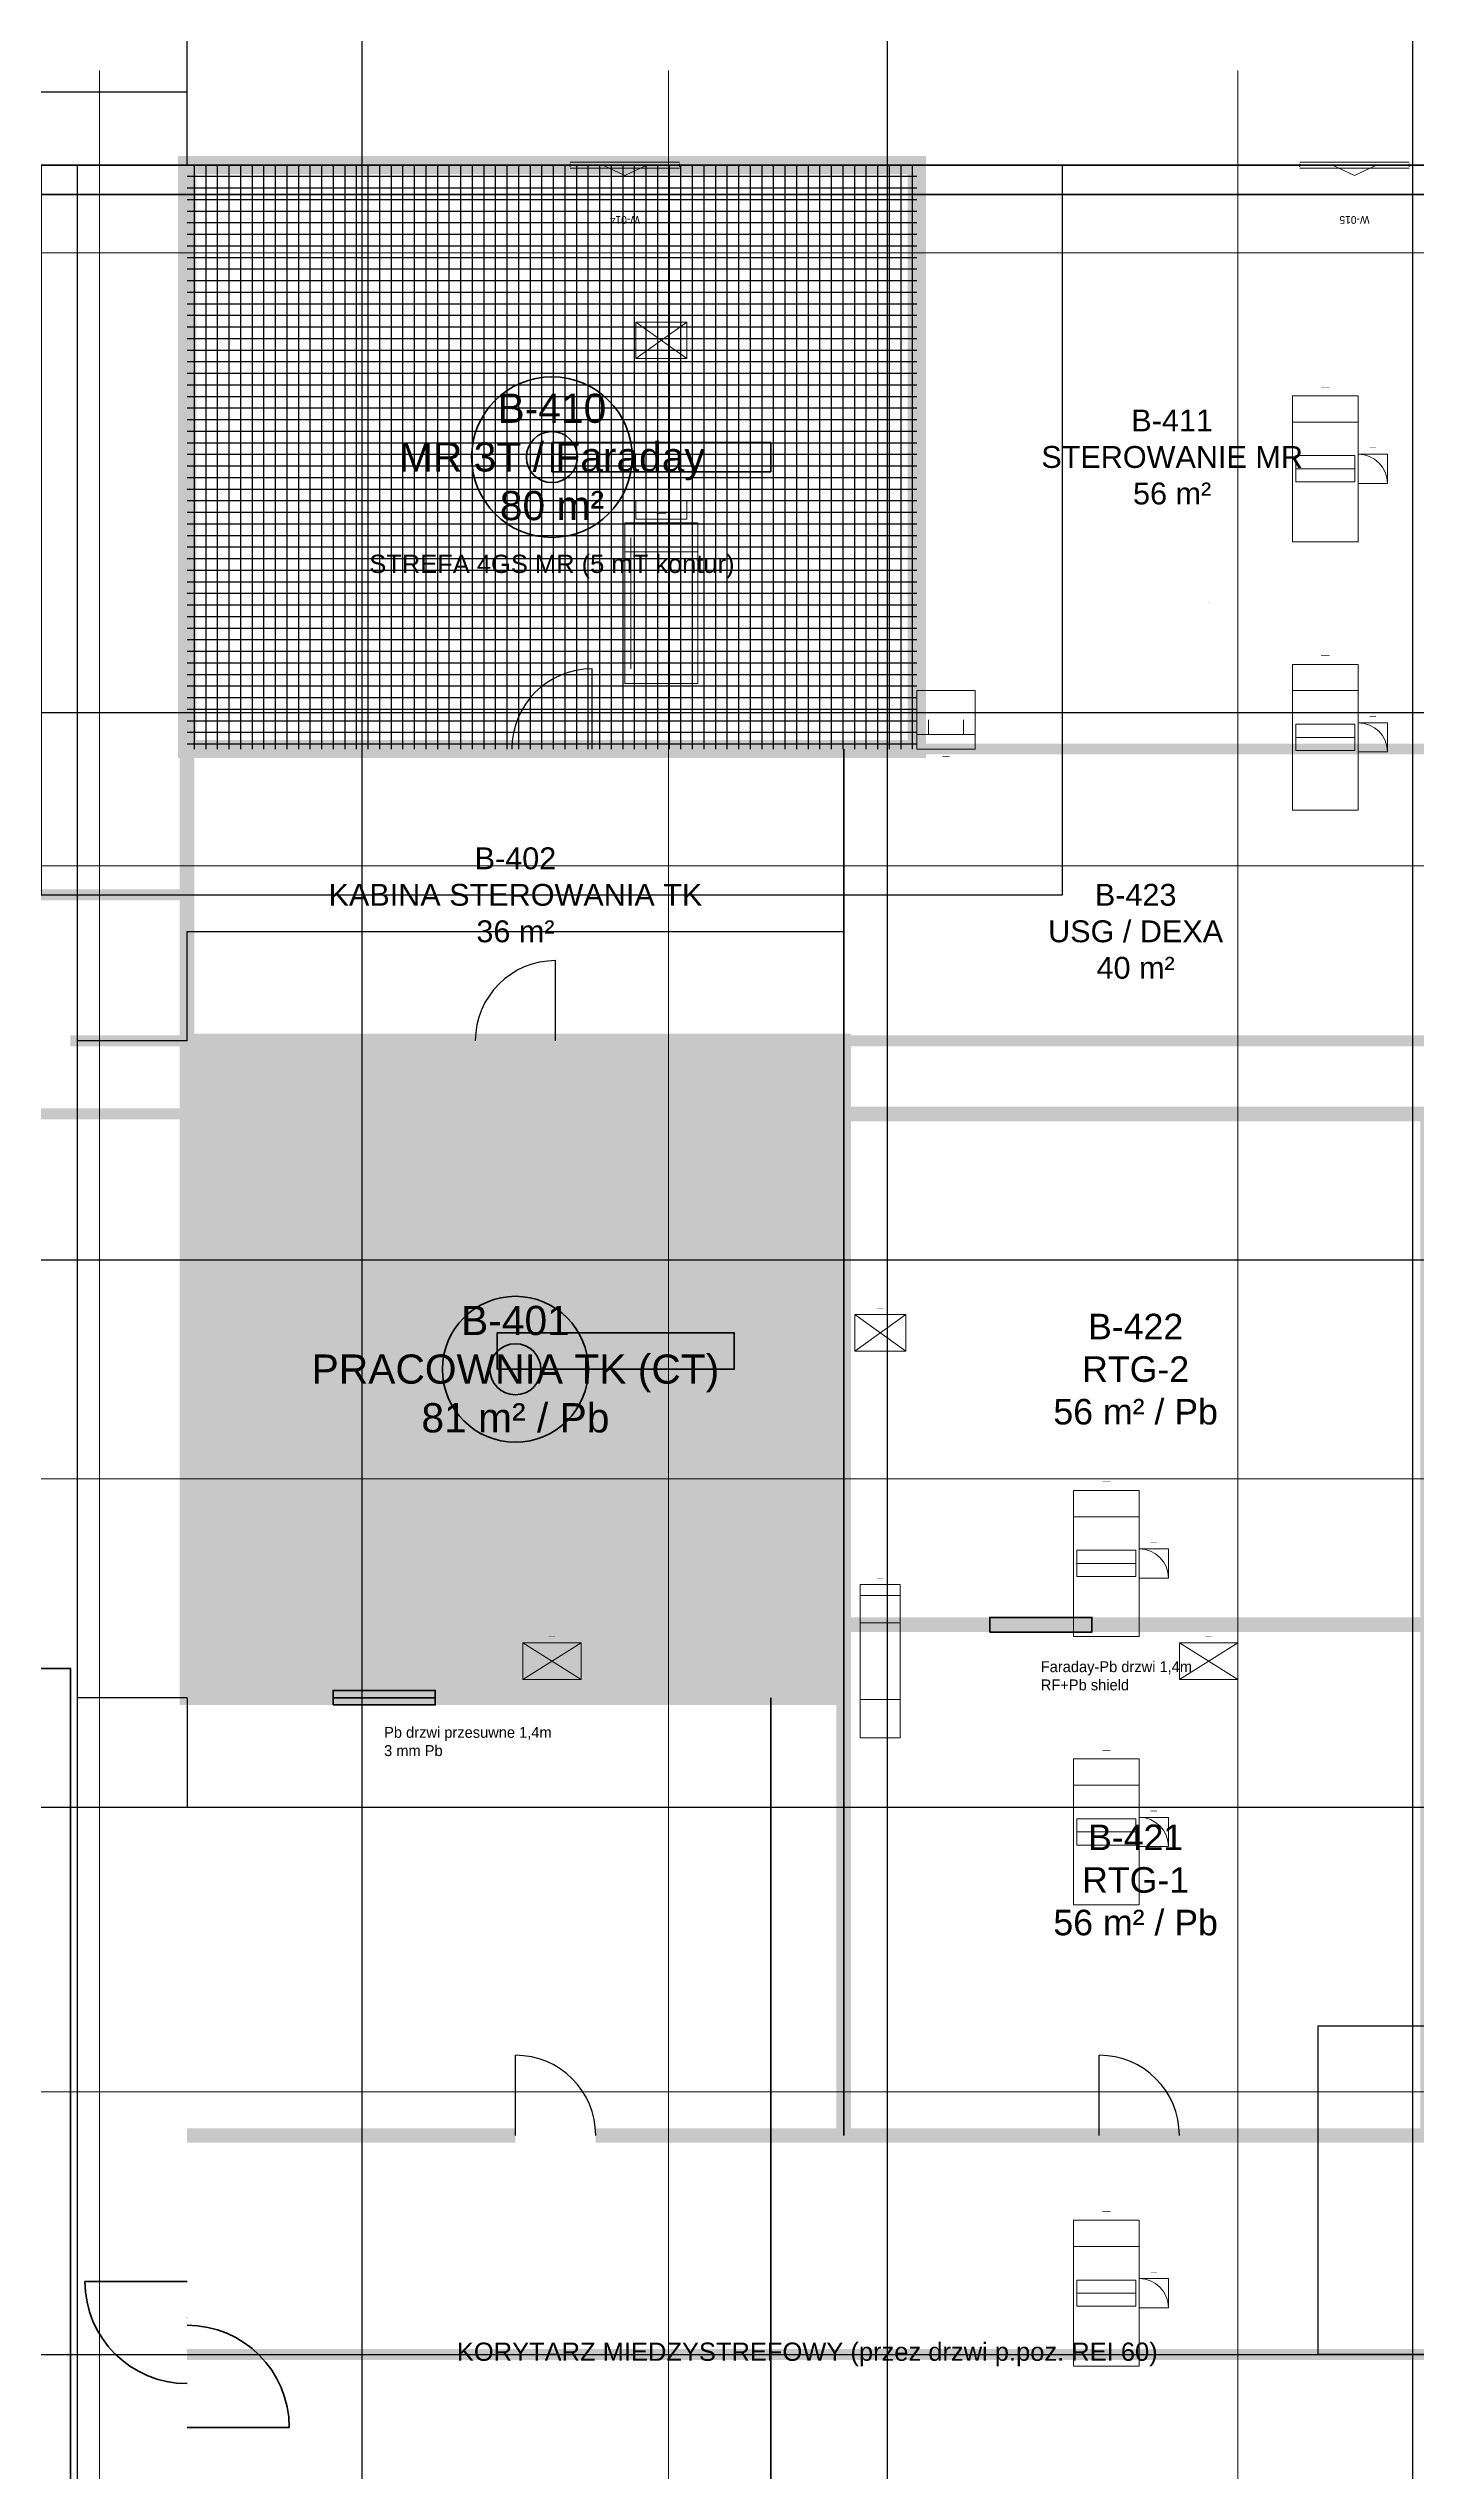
# Model space of a CAD drawing. Header units: millimetres. Extents: x -11504 to 113900, y -43664 to 79100.
# Drawn here: x 46100 to 64850, y 28396 to 61600 of the extents above; entities that cross this region are included whole.
import ezdxf
from ezdxf.enums import TextEntityAlignment as Align

# ---------------------------------------------------------------- set-up
doc = ezdxf.new("R2010")
doc.units = ezdxf.units.MM
doc.layers.add('A-ANNO-DIMS', color=7, linetype='Continuous', lineweight=18, true_color=0xffffff)
for name, color, linetype, lineweight in [('A-ANNO-NOTE', 7, 'Continuous', 25), ('A-ANNO-TEXT', 7, 'Continuous', 25), ('A-AREA-IDEN', 7, 'Continuous', 25), ('A-AREA-MR-4GS', 1, 'Continuous', 25), ('A-DOOR', 30, 'Continuous', 25), ('A-DOOR-FIRE', 1, 'Continuous', 35), ('A-EQPM-MED', 190, 'Continuous', 35), ('A-GLAZ', 4, 'Continuous', 25), ('A-WALL-EXT', 5, 'Continuous', 50), ('A-WALL-FARA', 210, 'Continuous', 50), ('A-WALL-FIRE', 11, 'Continuous', 50), ('A-WALL-INT', 2, 'Continuous', 35), ('A-WALL-LEAD', 1, 'Continuous', 50), ('S-GRID', 8, 'Continuous', 18)]:
    doc.layers.add(name, color=color, linetype=linetype, lineweight=lineweight)
for name, color, linetype in [('A-DETL-SECT', 7, 'Continuous'), ('A-FURN-BED', 7, 'Continuous'), ('A-FURN-CBT', 7, 'Continuous'), ('A-FURN-CHR', 7, 'Continuous'), ('A-GRID', 7, 'Continuous'), ('A-WALL-FARA-HATCH', 7, 'Continuous'), ('A-WALL-LEAD-HATCH', 7, 'Continuous')]:
    doc.layers.add(name, color=color, linetype=linetype)
doc.styles.add('HTXT-2.5', font='arial.ttf', dxfattribs={"height": 2.5})
doc.styles.add('HTXT-3.5', font='arial.ttf', dxfattribs={"height": 3.5})
doc.styles.add('HTXT-5', font='arial.ttf', dxfattribs={"height": 5})
doc.styles.add('HTXT-7', font='arial.ttf', dxfattribs={"height": 7})
doc.dimstyles.new('ARCH-ISO', dxfattribs={"dimscale": 100, "dimtxt": 2.5, "dimasz": 2.5, "dimexe": 1.25, "dimexo": 0.625, "dimtad": 1, "dimdec": 0, "dimrnd": 1, "dimdsep": 46, "dimtxsty": 'Standard', "dimcen": 0.09, "dimadec": 0, "dimazin": 0, "dimtfac": 1, "dimtdec": 4, "dimtofl": 0, "dimtmove": 0, "dimatfit": 3, "dimfxl": 1, "dimtolj": 1, "dimtzin": 0, "dimarcsym": 0})
doc.dimstyles.new('ISO-25', dxfattribs={"dimtxt": 2.5, "dimasz": 2.5, "dimexe": 1.25, "dimexo": 0.625, "dimtad": 1, "dimtxsty": 'Standard', "dimcen": 2.5, "dimadec": 0, "dimazin": 0, "dimtfac": 1, "dimtmove": 0, "dimatfit": 3, "dimfxl": 1, "dimarcsym": 0})

# ---------------------------------------------------------------- blocks, each defined once
blk = doc.blocks.new('*D14')
at = {"layer": 'A-ANNO-DIMS', "color": 0, "lineweight": -2, "transparency": 16777216}
for p, q in [((30000, 60001), (30000, 68501)), ((30002, 68500), (47998, 68500)), ((48000, 60001), (48000, 68501))]:
    blk.add_line(p, q, dxfattribs=at)
at = {"layer": 'A-ANNO-DIMS', "color": 0, "transparency": 16777216}
for points in [[(30002, 68500), (30002, 68500), (30000, 68500)], [(47998, 68500), (47998, 68500), (48000, 68500)]]:
    blk.add_solid(points, dxfattribs=at)
at = {"layer": 'Defpoints', "color": 0, "transparency": 16777216}
for p in [(48000, 68500), (30000, 60000), (48000, 60000)]:
    blk.add_point(p, dxfattribs=at)
at = {"layer": 'A-ANNO-DIMS', "color": 0, "transparency": 16777216, "insert": (39000, 68502), "char_height": 2.5, "attachment_point": 5}
blk.add_mtext('18000', dxfattribs=at)
blk = doc.blocks.new('*D15')
at = {"layer": 'A-ANNO-DIMS', "color": 0, "lineweight": -2, "transparency": 16777216}
for p, q in [((48000, 60001), (48000, 68501)), ((48002, 68500), (64998, 68500)), ((65000, 60001), (65000, 68501))]:
    blk.add_line(p, q, dxfattribs=at)
at = {"layer": 'A-ANNO-DIMS', "color": 0, "transparency": 16777216}
for points in [[(48002, 68500), (48002, 68500), (48000, 68500)], [(64998, 68500), (64998, 68500), (65000, 68500)]]:
    blk.add_solid(points, dxfattribs=at)
at = {"layer": 'Defpoints', "color": 0, "transparency": 16777216}
for p in [(65000, 68500), (48000, 60000), (65000, 60000)]:
    blk.add_point(p, dxfattribs=at)
at = {"layer": 'A-ANNO-DIMS', "color": 0, "transparency": 16777216, "insert": (56500, 68502), "char_height": 2.5, "attachment_point": 5}
blk.add_mtext('17000', dxfattribs=at)
blk = doc.blocks.new('*D20')
at = {"layer": 'A-ANNO-DIMS', "color": 0, "lineweight": -2, "transparency": 16777216}
for p, q in [((47999, 60000), (46499, 60000)), ((46500, 2), (46500, 59998)), ((47999, 0), (46499, 0))]:
    blk.add_line(p, q, dxfattribs=at)
at = {"layer": 'A-ANNO-DIMS', "color": 0, "transparency": 16777216}
for points in [[(46500, 59998), (46500, 59998), (46500, 60000)], [(46500, 2), (46500, 2), (46500, 0)]]:
    blk.add_solid(points, dxfattribs=at)
at = {"layer": 'Defpoints', "color": 0, "transparency": 16777216}
for p in [(46500, 60000), (48000, 60000), (48000, 0)]:
    blk.add_point(p, dxfattribs=at)
at = {"layer": 'A-ANNO-DIMS', "color": 0, "transparency": 16777216, "insert": (46498, 30000), "char_height": 2.5, "attachment_point": 5, "rotation": 90}
blk.add_mtext('FIRE WALL REI 60 = 60000', dxfattribs=at)
blk = doc.blocks.new('*D21')
at = {"layer": 'A-ANNO-DIMS', "color": 0, "lineweight": -2, "transparency": 16777216}
for p, q in [((48000, 38999), (48000, 37499)), ((57000, 38999), (57000, 37499)), ((48002, 37500), (56998, 37500))]:
    blk.add_line(p, q, dxfattribs=at)
at = {"layer": 'A-ANNO-DIMS', "color": 0, "transparency": 16777216}
for points in [[(48002, 37500), (48002, 37500), (48000, 37500)], [(56998, 37500), (56998, 37500), (57000, 37500)]]:
    blk.add_solid(points, dxfattribs=at)
at = {"layer": 'Defpoints', "color": 0, "transparency": 16777216}
for p in [(48000, 39000), (57000, 39000), (57000, 37500)]:
    blk.add_point(p, dxfattribs=at)
at = {"layer": 'A-ANNO-DIMS', "color": 0, "transparency": 16777216, "insert": (52500, 37502), "char_height": 2.5, "attachment_point": 5}
blk.add_mtext('OR-1 9000', dxfattribs=at)
blk = doc.blocks.new('*D22')
at = {"layer": 'A-ANNO-DIMS', "color": 0, "lineweight": -2, "transparency": 16777216}
for p, q in [((47999, 48000), (46499, 48000)), ((46500, 39003), (46500, 47998)), ((47999, 39000), (46499, 39000))]:
    blk.add_line(p, q, dxfattribs=at)
at = {"layer": 'A-ANNO-DIMS', "color": 0, "transparency": 16777216}
for points in [[(46500, 47998), (46500, 47998), (46500, 48000)], [(46500, 39003), (46500, 39003), (46500, 39000)]]:
    blk.add_solid(points, dxfattribs=at)
at = {"layer": 'Defpoints', "color": 0, "transparency": 16777216}
for p in [(46500, 48000), (48000, 48000), (48000, 39000)]:
    blk.add_point(p, dxfattribs=at)
at = {"layer": 'A-ANNO-DIMS', "color": 0, "transparency": 16777216, "insert": (46498, 43500), "char_height": 2.5, "attachment_point": 5, "rotation": 90}
blk.add_mtext('OR-1 9000', dxfattribs=at)
blk = doc.blocks.new('*D24')
at = {"layer": 'A-ANNO-DIMS', "color": 0, "lineweight": -2, "transparency": 16777216}
for p, q in [((64999, 34500), (63499, 34500)), ((63500, 30003), (63500, 34498)), ((64999, 30000), (63499, 30000))]:
    blk.add_line(p, q, dxfattribs=at)
at = {"layer": 'A-ANNO-DIMS', "color": 0, "transparency": 16777216}
for points in [[(63500, 34498), (63500, 34498), (63500, 34500)], [(63500, 30003), (63500, 30003), (63500, 30000)]]:
    blk.add_solid(points, dxfattribs=at)
at = {"layer": 'Defpoints', "color": 0, "transparency": 16777216}
for p in [(63500, 34500), (65000, 34500), (65000, 30000)]:
    blk.add_point(p, dxfattribs=at)
at = {"layer": 'A-ANNO-DIMS', "color": 0, "transparency": 16777216, "insert": (63498, 32250), "char_height": 2.5, "attachment_point": 5, "rotation": 90}
blk.add_mtext('B=4500', dxfattribs=at)
blk = doc.blocks.new('*D27')
at = {"layer": 'A-ANNO-DIMS', "color": 0, "lineweight": -2, "transparency": 16777216}
for p, q in [((48000, 48001), (48000, 49501)), ((48002, 49500), (56998, 49500)), ((57000, 48001), (57000, 49501))]:
    blk.add_line(p, q, dxfattribs=at)
at = {"layer": 'A-ANNO-DIMS', "color": 0, "transparency": 16777216}
for points in [[(48002, 49500), (48002, 49500), (48000, 49500)], [(56998, 49500), (56998, 49500), (57000, 49500)]]:
    blk.add_solid(points, dxfattribs=at)
at = {"layer": 'Defpoints', "color": 0, "transparency": 16777216}
for p in [(57000, 49500), (48000, 48000), (57000, 48000)]:
    blk.add_point(p, dxfattribs=at)
at = {"layer": 'A-ANNO-DIMS', "color": 0, "transparency": 16777216, "insert": (52500, 49502), "char_height": 2.5, "attachment_point": 5}
blk.add_mtext('MR L=9000 (4GS+Faraday)', dxfattribs=at)
blk = doc.blocks.new('*D28')
at = {"layer": 'A-ANNO-DIMS', "color": 0, "lineweight": -2, "transparency": 16777216}
for p, q in [((47999, 61000), (44499, 61000)), ((44500, -998), (44500, 60998)), ((47999, -1000), (44499, -1000))]:
    blk.add_line(p, q, dxfattribs=at)
at = {"layer": 'A-ANNO-DIMS', "color": 0, "transparency": 16777216}
for points in [[(44500, 60998), (44500, 60998), (44500, 61000)], [(44500, -998), (44500, -998), (44500, -1000)]]:
    blk.add_solid(points, dxfattribs=at)
at = {"layer": 'Defpoints', "color": 0, "transparency": 16777216}
for p in [(44500, 61000), (48000, 61000), (48000, -1000)]:
    blk.add_point(p, dxfattribs=at)
at = {"layer": 'A-ANNO-DIMS', "color": 0, "transparency": 16777216, "insert": (44498, 30000), "char_height": 2.5, "attachment_point": 5, "rotation": 90}
blk.add_mtext('62000', dxfattribs=at)
blk = doc.blocks.new('*D54')
at = {"layer": 'A-ANNO-DIMS', "color": 0, "lineweight": -2, "transparency": 16777216}
for p, q in [((0, 60062), (0, 63125)), ((50400, 60062), (50400, 63125)), ((250, 63000), (50150, 63000))]:
    blk.add_line(p, q, dxfattribs=at)
at = {"layer": 'A-ANNO-DIMS', "color": 0, "transparency": 16777216}
for points in [[(250, 63042), (250, 62958), (0, 63000)], [(50150, 63042), (50150, 62958), (50400, 63000)]]:
    blk.add_solid(points, dxfattribs=at)
at = {"layer": 'Defpoints', "color": 0, "transparency": 16777216}
for p in [(50400, 63000), (0, 60000), (50400, 60000)]:
    blk.add_point(p, dxfattribs=at)
at = {"layer": 'A-ANNO-DIMS', "color": 0, "transparency": 16777216, "insert": (25200, 63188), "char_height": 250, "attachment_point": 5}
blk.add_mtext('\\A1;50400', dxfattribs=at)
blk = doc.blocks.new('*D55')
at = {"layer": 'A-ANNO-DIMS', "color": 0, "lineweight": -2, "transparency": 16777216}
for p, q in [((0, 60062), (0, 63125)), ((57600, 60062), (57600, 63125)), ((250, 63000), (57350, 63000))]:
    blk.add_line(p, q, dxfattribs=at)
at = {"layer": 'A-ANNO-DIMS', "color": 0, "transparency": 16777216}
for points in [[(250, 63042), (250, 62958), (0, 63000)], [(57350, 63042), (57350, 62958), (57600, 63000)]]:
    blk.add_solid(points, dxfattribs=at)
at = {"layer": 'Defpoints', "color": 0, "transparency": 16777216}
for p in [(57600, 63000), (0, 60000), (57600, 60000)]:
    blk.add_point(p, dxfattribs=at)
at = {"layer": 'A-ANNO-DIMS', "color": 0, "transparency": 16777216, "insert": (28800, 63188), "char_height": 250, "attachment_point": 5}
blk.add_mtext('\\A1;57600', dxfattribs=at)
blk = doc.blocks.new('*D56')
at = {"layer": 'A-ANNO-DIMS', "color": 0, "lineweight": -2, "transparency": 16777216}
for p, q in [((0, 60062), (0, 63125)), ((64800, 60062), (64800, 63125)), ((250, 63000), (64550, 63000))]:
    blk.add_line(p, q, dxfattribs=at)
at = {"layer": 'A-ANNO-DIMS', "color": 0, "transparency": 16777216}
for points in [[(250, 63042), (250, 62958), (0, 63000)], [(64550, 63042), (64550, 62958), (64800, 63000)]]:
    blk.add_solid(points, dxfattribs=at)
at = {"layer": 'Defpoints', "color": 0, "transparency": 16777216}
for p in [(64800, 63000), (0, 60000), (64800, 60000)]:
    blk.add_point(p, dxfattribs=at)
at = {"layer": 'A-ANNO-DIMS', "color": 0, "transparency": 16777216, "insert": (32400, 63188), "char_height": 250, "attachment_point": 5}
blk.add_mtext('\\A1;64800', dxfattribs=at)
blk = doc.blocks.new('*D57')
at = {"layer": 'A-ANNO-DIMS', "color": 0, "lineweight": -2, "transparency": 16777216}
for p, q in [((0, 60062), (0, 63125)), ((72000, 60062), (72000, 63125)), ((250, 63000), (71750, 63000))]:
    blk.add_line(p, q, dxfattribs=at)
at = {"layer": 'A-ANNO-DIMS', "color": 0, "transparency": 16777216}
for points in [[(250, 63042), (250, 62958), (0, 63000)], [(71750, 63042), (71750, 62958), (72000, 63000)]]:
    blk.add_solid(points, dxfattribs=at)
at = {"layer": 'Defpoints', "color": 0, "transparency": 16777216}
for p in [(72000, 63000), (0, 60000), (72000, 60000)]:
    blk.add_point(p, dxfattribs=at)
at = {"layer": 'A-ANNO-DIMS', "color": 0, "transparency": 16777216, "insert": (36000, 63188), "char_height": 250, "attachment_point": 5}
blk.add_mtext('\\A1;72000', dxfattribs=at)
blk = doc.blocks.new('*D58')
at = {"layer": 'A-ANNO-DIMS', "color": 0, "lineweight": -2, "transparency": 16777216}
for p, q in [((0, 60062), (0, 63125)), ((80000, 60062), (80000, 63125)), ((250, 63000), (79750, 63000))]:
    blk.add_line(p, q, dxfattribs=at)
at = {"layer": 'A-ANNO-DIMS', "color": 0, "transparency": 16777216}
for points in [[(250, 63042), (250, 62958), (0, 63000)], [(79750, 63042), (79750, 62958), (80000, 63000)]]:
    blk.add_solid(points, dxfattribs=at)
at = {"layer": 'Defpoints', "color": 0, "transparency": 16777216}
for p in [(80000, 63000), (0, 60000), (80000, 60000)]:
    blk.add_point(p, dxfattribs=at)
at = {"layer": 'A-ANNO-DIMS', "color": 0, "transparency": 16777216, "insert": (40000, 63188), "char_height": 250, "attachment_point": 5}
blk.add_mtext('\\A1;80000', dxfattribs=at)
blk = doc.blocks.new('WIN-CASE-1500-1500')
at = {"layer": 'A-ANNO-DIMS'}
for p, q in [((-750, 40), (750, 40)), ((-750, -20), (-750, 20)), ((-750, 0), (750, 0)), ((-300, 0), (0, 140)), ((300, 0), (0, 140)), ((750, -20), (750, 20)), ((-750, -40), (750, -40))]:
    blk.add_line(p, q, dxfattribs=at)
blk.add_attdef('NUMBER', text='', height=105, dxfattribs=at).set_placement((0, 750), align=Align.MIDDLE_CENTER)
at = {"layer": 'A-ANNO-DIMS', "flags": 1}
for tag in ['ACOUSTIC_DB', 'ROOM_FROM', 'FIRE_CLASS', 'HEIGHT_MM', 'SWING_DIR', 'WIDTH_MM', 'ROOM_TO', 'LEAF_DIR', 'SILL_MM', 'TYPE', 'LEAD', 'REI', 'RC']:
    blk.add_attdef(tag, text='', height=105, dxfattribs=at).set_placement((0, 0), align=Align.MIDDLE_CENTER)
blk = doc.blocks.new('FURN-BED-OR')
at = {"layer": 'A-ANNO-DIMS'}
for p, q in [((-275, 900), (275, 900)), ((-275, 525), (275, 525)), ((-275, -525), (275, -525))]:
    blk.add_line(p, q, dxfattribs=at)
blk.add_lwpolyline([(-275, -1050), (275, -1050), (275, 1050), (-275, 1050)], close=True, dxfattribs=at)
blk.add_attdef('INV_ID', text='', height=64, dxfattribs=at).set_placement((0, 1146), align=Align.MIDDLE_CENTER)
at = {"layer": 'A-ANNO-DIMS', "flags": 1}
for tag in ['ROOM', 'NOTE', 'TYPE']:
    blk.add_attdef(tag, text='', height=64, dxfattribs=at).set_placement((0, 0), align=Align.MIDDLE_CENTER)
blk = doc.blocks.new('FURN-CBT-MED-800-500')
at = {"layer": 'A-ANNO-DIMS'}
for p, q in [((-400, -250), (400, 250)), ((-400, 250), (400, -250))]:
    blk.add_line(p, q, dxfattribs=at)
blk.add_lwpolyline([(-400, -250), (400, -250), (400, 250), (-400, 250)], close=True, dxfattribs=at)
blk.add_attdef('INV_ID', text='', height=64, dxfattribs=at).set_placement((0, 346), align=Align.MIDDLE_CENTER)
at = {"layer": 'A-ANNO-DIMS', "flags": 1}
for tag in ['ROOM', 'NOTE', 'TYPE']:
    blk.add_attdef(tag, text='', height=64, dxfattribs=at).set_placement((0, 0), align=Align.MIDDLE_CENTER)
blk = doc.blocks.new('FURN-CBT-MED-700-500')
at = {"layer": 'A-ANNO-DIMS'}
for p, q in [((-350, -250), (350, 250)), ((-350, 250), (350, -250))]:
    blk.add_line(p, q, dxfattribs=at)
blk.add_lwpolyline([(-350, -250), (350, -250), (350, 250), (-350, 250)], close=True, dxfattribs=at)
blk.add_attdef('INV_ID', text='', height=64, dxfattribs=at).set_placement((0, 346), align=Align.MIDDLE_CENTER)
at = {"layer": 'A-ANNO-DIMS', "flags": 1}
for tag in ['ROOM', 'NOTE', 'TYPE']:
    blk.add_attdef(tag, text='', height=64, dxfattribs=at).set_placement((0, 0), align=Align.MIDDLE_CENTER)
blk = doc.blocks.new('FURN-BED-ICU')
at = {"layer": 'A-ANNO-DIMS'}
for p, q in [((-500, 704), (500, 704)), ((-420, -900), (-420, 900)), ((420, -900), (420, 900))]:
    blk.add_line(p, q, dxfattribs=at)
for points in [[(-350, 1150), (350, 1150), (350, 1400), (-350, 1400)], [(-500, -1100), (500, -1100), (500, 1100), (-500, 1100)]]:
    blk.add_lwpolyline(points, close=True, dxfattribs=at)
blk.add_attdef('INV_ID', text='', height=96, dxfattribs=at).set_placement((0, 1244), align=Align.MIDDLE_CENTER)
at = {"layer": 'A-ANNO-DIMS', "flags": 1}
for tag in ['ROOM', 'NOTE', 'TYPE']:
    blk.add_attdef(tag, text='', height=96, dxfattribs=at).set_placement((0, 0), align=Align.MIDDLE_CENTER)
blk = doc.blocks.new('FURN-CHAIR-ARM')
at = {"layer": 'A-ANNO-DIMS'}
for p, q in [((-400, 200), (400, 200)), ((-240, 200), (-240, 0)), ((240, 200), (240, 0))]:
    blk.add_line(p, q, dxfattribs=at)
blk.add_lwpolyline([(-400, -400), (400, -400), (400, 400), (-400, 400)], close=True, dxfattribs=at)
blk.add_attdef('INV_ID', text='', height=76.8, dxfattribs=at).set_placement((0, 515.2), align=Align.MIDDLE_CENTER)
at = {"layer": 'A-ANNO-DIMS', "flags": 1}
for tag in ['ROOM', 'NOTE', 'TYPE']:
    blk.add_attdef(tag, text='', height=76.8, dxfattribs=at).set_placement((0, 0), align=Align.MIDDLE_CENTER)
blk = doc.blocks.new('FURN-BED-STD')
at = {"layer": 'A-ANNO-DIMS'}
for p, q in [((-450, 640), (450, 640)), ((-400, 0), (400, 0))]:
    blk.add_line(p, q, dxfattribs=at)
for points in [[(-450, -1000), (450, -1000), (450, 1000), (-450, 1000)], [(-405, -180), (405, -180), (405, 180), (-405, 180)]]:
    blk.add_lwpolyline(points, close=True, dxfattribs=at)
blk.add_attdef('INV_ID', text='', height=86.4, dxfattribs=at).set_placement((0, 1129.6), align=Align.MIDDLE_CENTER)
at = {"layer": 'A-ANNO-DIMS', "flags": 1}
for tag in ['ROOM', 'NOTE', 'TYPE']:
    blk.add_attdef(tag, text='', height=86.4, dxfattribs=at).set_placement((0, 0), align=Align.MIDDLE_CENTER)
blk = doc.blocks.new('FURN-CBT-STR-400-400')
at = {"layer": 'A-ANNO-DIMS'}
blk.add_line((-200, -200), (200, -200), dxfattribs=at)
blk.add_lwpolyline([(-200, -200), (200, -200), (200, 200), (-200, 200)], close=True, dxfattribs=at)
blk.add_arc((-200, -200), 400, 0, 90, dxfattribs=at)
blk.add_attdef('INV_ID', text='', height=64, dxfattribs=at).set_placement((0, 296), align=Align.MIDDLE_CENTER)
at = {"layer": 'A-ANNO-DIMS', "flags": 1}
for tag in ['ROOM', 'NOTE', 'TYPE']:
    blk.add_attdef(tag, text='', height=64, dxfattribs=at).set_placement((0, 0), align=Align.MIDDLE_CENTER)

msp = doc.modelspace()

# ---------------------------------------------------------------- hatches: boundary and pattern name
at = {"layer": 'A-WALL-FARA-HATCH'}
h = msp.add_hatch(dxfattribs=at)
h.set_pattern_fill('NET', color=3, scale=50, style=0)
h.paths.add_polyline_path([(48000, 52000), (58000, 52000), (58000, 60000), (48000, 60000)], flags=0)
at = {"layer": 'A-WALL-LEAD-HATCH'}
msp.add_hatch(color=6, dxfattribs=at).paths.add_polyline_path([(48000, 39000), (57000, 39000), (57000, 48000), (48000, 48000)], flags=0)

# ---------------------------------------------------------------- linework, layer by layer
at = {"layer": 'A-AREA-MR-4GS'}
msp.add_lwpolyline([(46000, 50000), (60000, 50000), (60000, 60000), (46000, 60000), (46000, 50000)], close=True, dxfattribs=at)
at = {"layer": 'A-DETL-SECT'}
msp.add_line((-2000, 30000), (82000, 30000), dxfattribs=at)
at = {"layer": 'A-DOOR'}
for p, q in [((53550, 52000), (53550, 53100)), ((53050, 48000), (53050, 49100)), ((52500, 33000), (52500, 34100)), ((60500, 33000), (60500, 34100))]:
    msp.add_line(p, q, dxfattribs=at)
for centre, start, end in [((53550, 52000), 90, 180), ((53050, 48000), 90, 180), ((52500, 33000), 0, 90), ((60500, 33000), 0, 90)]:
    msp.add_arc(centre, 1100, start, end, dxfattribs=at)
at = {"layer": 'A-DOOR-FIRE'}
for p, q in [((50000, 39000), (51400, 39000)), ((48000, 31000), (46600, 31000)), ((48000, 29000), (49400, 29000))]:
    msp.add_line(p, q, dxfattribs=at)
for points in [[(59000, 39900), (60400, 39900), (60400, 40100), (59000, 40100)], [(50000, 38900), (51400, 38900), (51400, 39100), (50000, 39100)]]:
    msp.add_lwpolyline(points, close=True, dxfattribs=at)
for centre, start, end in [((48000, 31000), 180, 270), ((48000, 29000), 0, 90)]:
    msp.add_arc(centre, 1400, start, end, dxfattribs=at)
at = {"layer": 'A-EQPM-MED'}
for points in [[(53000, 55800), (56000, 55800), (56000, 56200), (53000, 56200)], [(52250, 43500), (55500, 43500), (55500, 44000), (52250, 44000)]]:
    msp.add_lwpolyline(points, close=True, dxfattribs=at)
for centre, radius in [((53000, 56000), 1100), ((53000, 56000), 350), ((52500, 43500), 1000), ((52500, 43500), 350)]:
    msp.add_circle(centre, radius, dxfattribs=at)
at = {"layer": 'A-GRID'}
for p, q in [((50400, -5000), (50400, 65000)), ((57600, -5000), (57600, 65000)), ((64800, -5000), (64800, 65000)), ((-5000, 60000), (85000, 60000)), ((-5000, 52500), (85000, 52500)), ((-5000, 45000), (85000, 45000)), ((-5000, 37500), (85000, 37500)), ((-5000, 30000), (85000, 30000))]:
    msp.add_line(p, q, dxfattribs=at)
at = {"layer": 'A-WALL-EXT'}
for points in [[(0, 0), (35000, 0), (35000, 3000), (45000, 3000), (45000, 0), (80000, 0), (80000, 60000), (0, 60000)], [(400, 400), (34600, 400), (34600, 3400), (45400, 3400), (45400, 400), (79600, 400), (79600, 59600), (400, 59600)], [(33600, 20600), (46400, 20600), (46400, 39400), (33600, 39400)]]:
    msp.add_lwpolyline(points, close=True, dxfattribs=at)
at = {"layer": 'A-WALL-FARA'}
msp.add_lwpolyline([(48000, 52000, 250, 250, 0), (58000, 52000, 250, 250, 0), (58000, 60000, 250, 250, 0), (48000, 60000, 250, 250, 0), (48000, 52000, 250, 250, 0)], format="xyseb", close=True, dxfattribs=at)
at = {"layer": 'A-WALL-FIRE'}
msp.add_lwpolyline([(48000, 39400, 200, 200, 0), (48000, 59600, 200, 200, 0)], format="xyseb", dxfattribs=at)
at = {"layer": 'A-WALL-INT'}
for points in [[(58000, 52000, 150, 150, 0), (58000, 60000, 150, 150, 0)], [(48000, 52000, 150, 150, 0), (65000, 52000, 150, 150, 0)], [(0, 50000, 150, 150, 0), (48000, 50000, 150, 150, 0)], [(46400, 48000, 150, 150, 0), (79600, 48000, 150, 150, 0)], [(48000, 48000, 150, 150, 0), (57000, 48000, 150, 150, 0)], [(0, 47000, 150, 150, 0), (48000, 47000, 150, 150, 0)], [(57000, 47000, 150, 150, 0), (65000, 47000, 150, 150, 0)], [(57000, 40000, 200, 200, 0), (59000, 40000, 200, 200, 0)], [(60400, 40000, 200, 200, 0), (65000, 40000, 200, 200, 0)], [(48000, 39000, 200, 200, 0), (50000, 39000, 200, 200, 0)], [(51400, 39000, 200, 200, 0), (57000, 39000, 200, 200, 0)], [(48000, 33000, 200, 200, 0), (52500, 33000, 200, 200, 0)], [(53600, 33000, 200, 200, 0), (60500, 33000, 200, 200, 0)], [(61600, 33000, 200, 200, 0), (65000, 33000, 200, 200, 0)], [(48000, 30000, 150, 150, 0), (79600, 30000, 150, 150, 0)]]:
    msp.add_lwpolyline(points, format="xyseb", dxfattribs=at)
for points in [[(57000, 33000), (57000, 52000)], [(56000, 12000), (56000, 39000)]]:
    msp.add_lwpolyline(points, dxfattribs=at)
at = {"layer": 'A-WALL-LEAD'}
for points in [[(48000, 39000, 200, 200, 0), (57000, 39000, 200, 200, 0), (57000, 48000, 200, 200, 0), (48000, 48000, 200, 200, 0), (48000, 39000, 200, 200, 0)], [(57000, 40000, 200, 200, 0), (65000, 40000, 200, 200, 0), (65000, 47000, 200, 200, 0), (57000, 47000, 200, 200, 0), (57000, 40000, 200, 200, 0)], [(57000, 33000, 200, 200, 0), (65000, 33000, 200, 200, 0), (65000, 40000, 200, 200, 0), (57000, 40000, 200, 200, 0), (57000, 33000, 200, 200, 0)]]:
    msp.add_lwpolyline(points, format="xyseb", close=True, dxfattribs=at)
at = {"layer": 'S-GRID'}
for p, q in [((46800, -2500), (46800, 61300)), ((54600, -2500), (54600, 61300)), ((62400, -2500), (62400, 61300)), ((-2500, 58800), (80500, 58800)), ((-2500, 50400), (80500, 50400)), ((-2500, 42000), (80500, 42000)), ((-2500, 33600), (80500, 33600))]:
    msp.add_line(p, q, dxfattribs=at)

# ---------------------------------------------------------------- block references
at = {"layer": 'A-FURN-BED'}
for name, p in [('FURN-BED-STD', (63600, 55840)), ('FURN-BED-ICU', (54500, 54000)), ('FURN-BED-STD', (63600, 52160)), ('FURN-BED-STD', (60600, 40840)), ('FURN-BED-OR', (57500, 39500)), ('FURN-BED-STD', (60600, 37160)), ('FURN-BED-STD', (60600, 30840))]:
    msp.add_blockref(name, p, dxfattribs=at).add_auto_attribs({'INV_ID': '—'})
at = {"layer": 'A-FURN-CBT'}
for name, p in [('FURN-CBT-MED-700-500', (54500, 57600)), ('FURN-CBT-STR-400-400', (64250, 55840)), ('FURN-CBT-STR-400-400', (64250, 52160)), ('FURN-CBT-MED-700-500', (57500, 44000)), ('FURN-CBT-STR-400-400', (61250, 40840)), ('FURN-CBT-MED-800-500', (53000, 39500)), ('FURN-CBT-MED-800-500', (62000, 39500)), ('FURN-CBT-STR-400-400', (61250, 37160)), ('FURN-CBT-STR-400-400', (61250, 30840))]:
    msp.add_blockref(name, p, dxfattribs=at).add_auto_attribs({'INV_ID': '—'})
at = {"layer": 'A-FURN-CHR', "rotation": 180}
msp.add_blockref('FURN-CHAIR-ARM', (58400, 52400), dxfattribs=at).add_auto_attribs({'INV_ID': '—'})
at = {"layer": 'A-GLAZ', "rotation": 180}
for p, values in [((54000, 60000), {'NUMBER': 'W-014'}), ((64000, 60000), {'NUMBER': 'W-015'})]:
    msp.add_blockref('WIN-CASE-1500-1500', p, dxfattribs=at).add_auto_attribs(values)

# ---------------------------------------------------------------- texts
at = {"layer": 'A-ANNO-NOTE', "insert": (53000, 54500), "char_height": 250, "attachment_point": 5, "style": 'HTXT-2.5'}
msp.add_mtext('STREFA 4GS MR (5 mT kontur)', dxfattribs=at)
at = {"layer": 'A-ANNO-NOTE', "char_height": 150, "attachment_point": 1}
for s, insert in [('Faraday-Pb drzwi 1,4m\\PRF+Pb shield', (59700, 39500)), ('Pb drzwi przesuwne 1,4m\\P3 mm Pb', (50700, 38600))]:
    msp.add_mtext(s, dxfattribs=dict(at, insert=insert))
at = {"layer": 'A-ANNO-NOTE', "insert": (48000, 30500), "char_height": 2.5, "attachment_point": 5, "rotation": 90, "style": 'HTXT-3.5'}
msp.add_mtext('FIRE WALL REI 60\\PWT 2024 par. 212', dxfattribs=at)
at = {"layer": 'A-ANNO-TEXT', "attachment_point": 5}
for s, insert, char_height, style in [('STREFA G\\PBACK-OF-HOUSE\\PPRALNIA + SKAD.', (62000, 54000), 2.5, 'HTXT-7'), ('STREFA E\\PINPATIENT\\P(SINGLE-BED +AIIR)', (62000, 39000), 2.5, 'HTXT-7'), ('KORYTARZ MIEDZYSTREFOWY (przez drzwi p.poz. REI 60)', (56500, 30000), 250, 'HTXT-2.5')]:
    msp.add_mtext(s, dxfattribs=dict(at, insert=insert, char_height=char_height, style=style))
at = {"layer": 'A-AREA-IDEN', "attachment_point": 5}
for s, insert, char_height, style in [('B-410\\PMR 3T / Faraday\\P80 m²', (53000, 56000), 400, 'HTXT-5'), ('B-411\\PSTEROWANIE MR\\P56 m²', (61500, 56000), 300, 'HTXT-3.5'), ('B-402\\PKABINA STEROWANIA TK\\P36 m²', (52500, 50000), 300, 'HTXT-3.5'), ('B-423\\PUSG / DEXA\\P40 m²', (61000, 49500), 300, 'HTXT-3.5'), ('B-401\\PPRACOWNIA TK (CT)\\P81 m² / Pb', (52500, 43500), 400, 'HTXT-5'), ('B-422\\PRTG-2\\P56 m² / Pb', (61000, 43500), 350, 'HTXT-3.5'), ('B-421\\PRTG-1\\P56 m² / Pb', (61000, 36500), 350, 'HTXT-3.5')]:
    msp.add_mtext(s, dxfattribs=dict(at, insert=insert, char_height=char_height, style=style))

# ---------------------------------------------------------------- dimensions: what is measured, and where the dimension line sits
at = {"layer": 'A-ANNO-DIMS'}
for base, p1, p2, dimstyle, picture, middle in [((48000, 68500), (30000, 60000), (48000, 60000), 'ISO-25', '*D14', (39000, 68501.875)), ((65000, 68500), (48000, 60000), (65000, 60000), 'ISO-25', '*D15', (56500, 68501.875)), ((50400, 63000), (0, 60000), (50400, 60000), 'ARCH-ISO', '*D54', (25200, 63187.5)), ((57600, 63000), (0, 60000), (57600, 60000), 'ARCH-ISO', '*D55', (28800, 63187.5)), ((64800, 63000), (0, 60000), (64800, 60000), 'ARCH-ISO', '*D56', (32400, 63187.5)), ((72000, 63000), (0, 60000), (72000, 60000), 'ARCH-ISO', '*D57', (36000, 63187.5)), ((80000, 63000), (0, 60000), (80000, 60000), 'ARCH-ISO', '*D58', (40000, 63187.5))]:
    dim = msp.add_linear_dim(base=base, p1=p1, p2=p2, dimstyle=dimstyle, dxfattribs=at)
    dim.commit()
    dim.dimension.update_dxf_attribs({"geometry": picture, "text_midpoint": middle})
dim = msp.add_aligned_dim(p1=(48000, -1000), p2=(48000, 61000), distance=3500, dimstyle='ISO-25', dxfattribs=at)
dim.commit()
dim.dimension.update_dxf_attribs({"geometry": '*D28', "text_midpoint": (44498.125, 30000)})
for base, p1, p2, text, picture, middle in [((46500, 60000), (48000, 0), (48000, 60000), 'FIRE WALL REI 60 = 60000', '*D20', (46498.125, 30000)), ((46500, 48000), (48000, 39000), (48000, 48000), 'OR-1 9000', '*D22', (46498.125, 43500)), ((63500, 34500), (65000, 30000), (65000, 34500), 'B=4500', '*D24', (63498.125, 32250))]:
    dim = msp.add_linear_dim(base=base, p1=p1, p2=p2, angle=90, text=text, dimstyle='ISO-25', dxfattribs=at)
    dim.commit()
    dim.dimension.update_dxf_attribs({"geometry": picture, "text_midpoint": middle})
for base, p1, p2, text, picture, middle in [((57000, 49500), (48000, 48000), (57000, 48000), 'MR L=9000 (4GS+Faraday)', '*D27', (52500, 49502.292)), ((57000, 37500), (48000, 39000), (57000, 39000), 'OR-1 9000', '*D21', (52500, 37501.875))]:
    dim = msp.add_linear_dim(base=base, p1=p1, p2=p2, text=text, dimstyle='ISO-25', dxfattribs=at)
    dim.commit()
    dim.dimension.update_dxf_attribs({"geometry": picture, "text_midpoint": middle})

doc.saveas('drawing.dxf')
